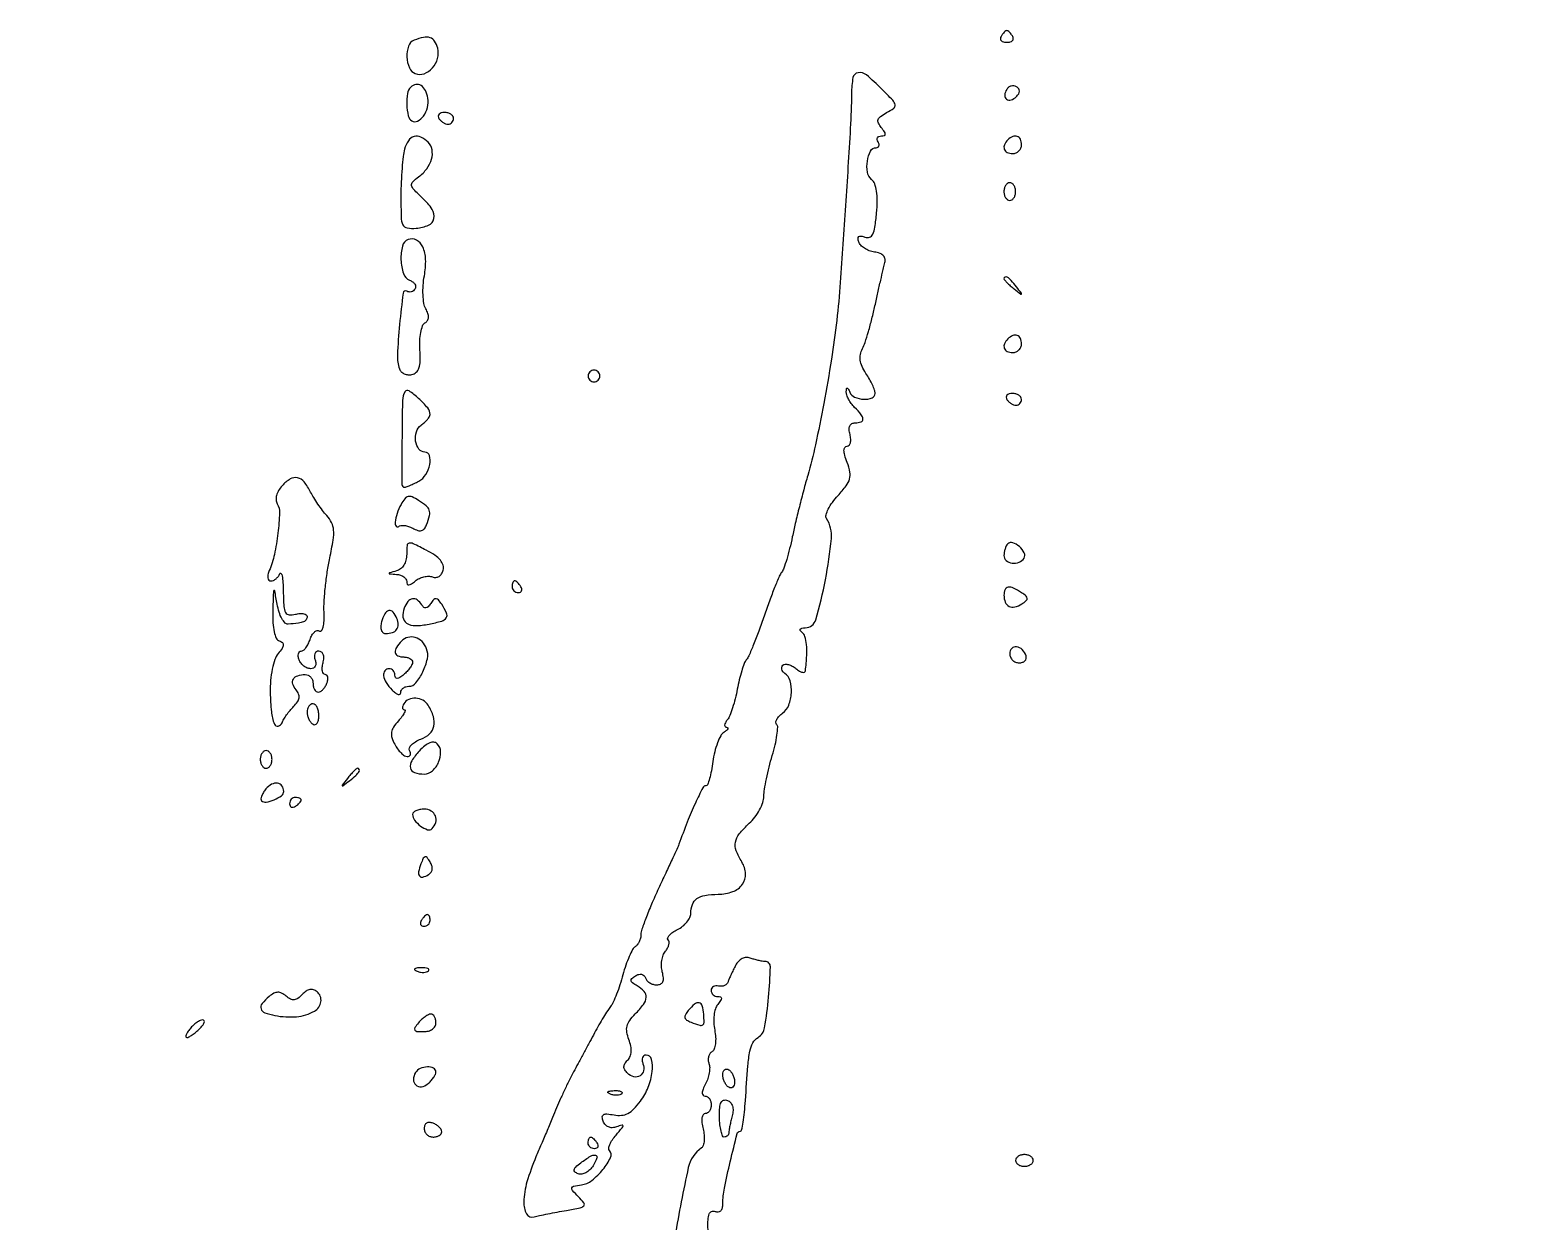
# Model space of a CAD drawing. Extents: x 0 to 4160, y 0 to 3120.
# Drawn here: x 3125.7 to 3381.7, y 354.7 to 558.1 of the extents above; entities that cross this region are included whole.
import ezdxf

# ---------------------------------------------------------------- set-up
doc = ezdxf.new("R2010")
doc.units = 0

msp = doc.modelspace()

# ---------------------------------------------------------------- linework, layer by layer
for points in [[(4159.499279, 606.274193, 0.000001), (4159.667734, 974.478125, 0.000057), (4159.806661, 1380.08378, 0.000034), (4159.883999, 1862.25)], [(757.647081, 3119.740147, 0.000002), (520.492565, 3119.487217, 0.4139)], [(1964.75, 0.149832, 0.000016), (2717.930904, 0.232101, 0.000028), (3351.473438, 0.357111), (3926.491843, 0.502577, 0.944149)], [(3241.469633, 353.155584, -0.017872), (3241.464694, 354.89129, -0.082771), (3241.661428, 355.871578, -0.205957), (3242.06674, 356.290022, -0.192712), (3242.664256, 356.298596, 0.114433), (3243.208372, 356.222732, 0.173789), (3243.637404, 356.421306, 0.136894), (3243.910273, 356.896696, 0.062325), (3244, 357.613731, -0.048979), (3244.258177, 360.242978, -0.010146), (3245.255504, 364.787072, -0.003692), (3246.448695, 369.585334, -0.342436), (3246.983161, 370, 0.356604), (3247.205508, 370.181684, 0.009157), (3247.45631, 371.542188, 0.015415), (3247.683358, 373.237194, 0.009399), (3247.851886, 375.25, -0.003203), (3248.273453, 381.16581, -0.029945), (3248.623345, 383.69595, -0.077493), (3249.137357, 385.095548, -0.128343), (3250.000796, 386.000492, 0.215637), (3251.129372, 387.677147, 0.018887), (3251.809709, 392.884613, 0.017107), (3252.110423, 398.069747, 0.421178), (3251.201978, 399, -0.039557), (3250.698699, 399.039879, -0.016287), (3250.026484, 399.169658, -0.015994), (3249.310828, 399.35642, -0.01979), (3248.65848, 399.577559, 0.113139), (3247.989979, 399.672507, 0.095822), (3247.301734, 399.478102, 0.085423), (3246.671962, 399.012347, 0.06815), (3246.175304, 398.327559, 0.008044), (3245.777449, 397.554521, 0.00728), (3245.390812, 396.743096, 0.00731), (3245.065831, 396.00646, 0.023008), (3244.878166, 395.5, -0.120409), (3244.658681, 395.140815, -0.091922), (3244.276961, 394.880065, -0.083705), (3243.79244, 394.756894, -0.077063), (3243.279553, 394.793837, 0.078775), (3242.790743, 394.827374, 0.110812), (3242.375869, 394.694732, 0.129562), (3242.100622, 394.418129, 0.132072), (3242, 394.043837, 0.106707), (3242.085973, 393.645575, 0.099439), (3242.329718, 393.306627, 0.095967), (3242.69395, 393.079397, 0.091865), (3243.122445, 393, -0.084061), (3243.583373, 392.921957, -0.319782), (3243.74274, 392.696985, -0.151112), (3243.620953, 392.306918, -0.022538), (3243.118813, 391.64316, 0.100837), (3242.723431, 390.904974, 0.043064), (3242.494756, 389.803277, 0.039851), (3242.445302, 388.533418, 0.039185), (3242.597112, 387.264441, -0.033796), (3242.757364, 386.037045, -0.046238), (3242.723785, 384.923579, -0.054737), (3242.517895, 384.051805, -0.17061), (3242.144418, 383.589255, 0.110292), (3241.781054, 383.2346, 0.081905), (3241.554528, 382.719595, 0.076789), (3241.496401, 382.126301, 0.077855), (3241.620677, 381.546116, -0.092064), (3241.746534, 380.865302, -0.041168), (3241.670636, 379.954091, -0.038913), (3241.427981, 378.975986, -0.042634), (3241.04182, 378.078141, 0.024907), (3240.605786, 377.155762, 0.088921), (3240.467445, 376.520474, 0.202198), (3240.606355, 376.15363, 0.205263), (3240.964816, 376, -0.143424), (3241.359575, 375.884386, -0.099557), (3241.695915, 375.559375, -0.084069), (3241.922536, 375.073373, -0.067246), (3242, 374.5, -0.066148), (3241.923807, 373.926589, -0.083326), (3241.700653, 373.440625, -0.099274), (3241.36956, 373.115597, -0.145579), (3240.980948, 373, 0.257289), (3240.625172, 372.803947, 0.106534), (3240.429854, 372.270894, 0.064954), (3240.422188, 371.440326, 0.031363), (3240.616295, 370.392666, -0.036889), (3240.79804, 369.347436, -0.046016), (3240.804391, 368.362453, -0.052902), (3240.651064, 367.570436, -0.169263), (3240.337677, 367.142666, 0.19032), (3238.094892, 363.803724, 0.012229), (3235.826342, 352.063995, 0.016554)]]:
    msp.add_lwpolyline(points, format="xyb")
for points in [[(3191.25, 556.337719, 0.21775), (3190.309104, 555.344721, 0.092387), (3190.037275, 553.488481, 0.090858), (3190.452229, 551.633389, 0.20352), (3191.471061, 550.649478, 0.181857), (3192.972025, 550.639533, 0.124296), (3194.393628, 551.613105, 0.112687), (3195.278335, 553.238081, 0.13326), (3195.294349, 554.982409, 0.078547), (3194.773501, 556.172466, 0.171174), (3193.998142, 556.777228, 0.135225), (3192.875236, 556.838521, 0.042335)], [(3291.5, 557, 0.146489), (3291.397987, 556.620597, 0.191582), (3291.538811, 556.29375, 0.134005), (3291.925364, 556.072951, 0.063222), (3292.5, 556, 0.063222), (3293.074636, 556.072951, 0.134005), (3293.461189, 556.29375, 0.191582), (3293.602013, 556.620597, 0.146489), (3293.5, 557, 0.025622), (3293.235369, 557.382847, 0.032351), (3292.951311, 557.70625, 0.033983), (3292.686704, 557.937141, 0.163822), (3292.5, 558, 0.163822), (3292.313296, 557.937141, 0.033983), (3292.048689, 557.70625, 0.032351), (3291.764631, 557.382847, 0.025622)], [(3265.967227, 547.25, -0.012582), (3265.76551, 541.302118, -0.001491), (3264.9463, 528.115479, -0.001591), (3264.047972, 514.96554, -0.010884), (3263.443906, 508.5, -0.010414), (3262.53525, 501.847696, -0.007097), (3261.23774, 494.323856, -0.007104), (3259.802645, 487.214186, -0.017019), (3258.485583, 482, 0.005543), (3257.801209, 479.530695, 0.003543), (3257.058103, 476.646875, 0.003559), (3256.369891, 473.809933, 0.006629), (3255.859122, 471.5, -0.01005), (3255.405316, 469.512283, -0.012298), (3254.898512, 467.675, -0.010827), (3254.404247, 466.160205, -0.081322), (3254.044139, 465.5, 0.064926), (3253.634306, 464.803656, 0.005545), (3252.842688, 462.884375, 0.007261), (3251.953853, 460.562404, 0.005562), (3251.047611, 458, -0.006154), (3250.137961, 455.437617, -0.008008), (3249.238818, 453.115625, -0.006199), (3248.433759, 451.200081, -0.070061), (3248.004387, 450.5, 0.082251), (3247.64096, 449.873879, 0.01551), (3247.209974, 448.61875, 0.016201), (3246.795271, 447.10471, 0.014223), (3246.459096, 445.5, -0.01672), (3246.110614, 443.876979, -0.01757), (3245.659267, 442.307813, -0.017497), (3245.176502, 440.986094, -0.071537), (3244.747165, 440.25, 0.04229), (3244.427572, 439.768862, 0.10224), (3244.302807, 439.362689, 0.201677), (3244.385233, 439.099741, 0.216141), (3244.627555, 438.984687, -0.194543), (3244.828425, 438.899326, -0.329121), (3244.854258, 438.726956, -0.101965), (3244.629095, 438.454349, -0.028046), (3244.174174, 438.128807, 0.130015), (3243.625991, 437.53703, 0.031922), (3243.074531, 436.317821, 0.030539), (3242.602772, 434.79218, 0.026382), (3242.292505, 433.14412, -0.013884), (3242.034368, 431.555652, -0.022141), (3241.716576, 430.217335, -0.017908), (3241.383851, 429.190048, -0.315307), (3241.112442, 429, 0.283978), (3240.565228, 428.661945, 0.007881), (3239.305253, 426.041963, 0.014036), (3237.920437, 422.806575, 0.00914), (3236.495978, 419, -0.022778), (3236.347811, 418.634718, -0.000388), (3235.443009, 416.670512, -0.000991), (3234.383239, 414.38649, -0.000659), (3233.159612, 411.771957, 0.007716), (3231.949576, 409.088455, 0.010007), (3230.928136, 406.590538, 0.007958), (3230.152842, 404.481289, 0.08428), (3230, 403.580974, -0.059506), (3229.927838, 402.976782, -0.050711), (3229.714233, 402.371159, -0.053112), (3229.399678, 401.854102, -0.091392), (3229.027175, 401.516795, 0.132684), (3228.58457, 401.044914, 0.019561), (3228.009664, 399.856135, 0.020918), (3227.431373, 398.362965, 0.016609), (3226.929401, 396.707778, -0.013312), (3226.426286, 395.008561, -0.014382), (3225.845064, 393.382287, -0.014), (3225.269222, 392.020327, -0.064695), (3224.817754, 391.295753, 0.027946), (3224.325395, 390.621251, 0.007169), (3223.607552, 389.477126, 0.007278), (3222.824948, 388.145844, 0.007334), (3222.083495, 386.795753, -0.000968), (3221.295189, 385.315998, -0.000606), (3220.367042, 383.586878, -0.000608), (3219.448708, 381.885957, -0.001108), (3218.694268, 380.5, 0.009308), (3217.961483, 379.099612, 0.005054), (3217.110567, 377.353125, 0.005033), (3216.28042, 375.558185, 0.007938), (3215.608267, 374, -0.001222), (3214.908316, 372.315518, -0.000541), (3213.976629, 370.095472, -0.000536), (3212.984709, 367.7461, -0.000723), (3212.081967, 365.622882, 0.029342), (3210.544669, 361.342444, 0.063546), (3209.991341, 357.896396, 0.133874), (3210.469596, 355.888917, 0.347699), (3211.75, 355.345294, -0.013161), (3212.671245, 355.572122, -0.003884), (3214.09396, 355.87139, -0.003896), (3215.699515, 356.183112, -0.004185), (3217.27199, 356.46212, 0.008046), (3219.621831, 356.8978, 0.163498), (3220.240342, 357.254853, 0.361039), (3220.255616, 357.76093, 0.031288), (3219.334929, 358.799438, -0.012411), (3218.307046, 359.874283, -0.250485), (3218.199971, 360.298259, -0.287626), (3218.496681, 360.584344, -0.015531), (3219.837572, 360.822779, 0.132611), (3221.617696, 361.593521, 0.053577), (3223.516012, 363.46897, 0.055968), (3224.828875, 365.505605, 0.322028), (3224.633277, 366.700057, -0.241013), (3224.509366, 367.083719, -0.059843), (3224.697647, 367.738101, -0.047902), (3225.123198, 368.5256, -0.032038), (3225.747818, 369.338414, 0.004596), (3226.804688, 370.567811, 0.16139), (3226.943701, 370.91498, 0.519411), (3226.782176, 371.043879, 0.016069), (3225.832759, 370.732708, -0.079474), (3225.109158, 370.593366, -0.107605), (3224.456335, 370.714023, -0.111689), (3223.929917, 371.089521, -0.090831), (3223.568352, 371.682474, -0.071458), (3223.39985, 372.423002, -0.28692), (3223.603961, 372.817208, -0.158886), (3224.189321, 372.94753, -0.023206), (3225.410651, 372.772329, 0.069237), (3226.683544, 372.707827, 0.097967), (3227.770174, 373.023746, 0.08044), (3228.80183, 373.789901, 0.033724), (3229.925058, 375.112505, 0.065386), (3231.249276, 377.501981, 0.063424), (3231.928906, 380.177148, 0.086948), (3231.821878, 382.259565, 0.3498), (3230.893011, 383, 0.154099), (3230.517917, 382.881585, 0.15229), (3230.276674, 382.568782, 0.114223), (3230.215885, 382.093585, 0.066643), (3230.349337, 381.532025, -0.142679), (3230.449763, 380.324309, -0.205967), (3229.846812, 379.45559, -0.201292), (3228.788133, 379.284162, -0.138031), (3227.712868, 379.887132, -0.058958), (3227.250872, 380.473134, -0.139937), (3227.103169, 381.003169, -0.138476), (3227.256961, 381.534992, -0.057236), (3227.726974, 382.126974, 0.098432), (3228.157435, 382.77104, 0.082956), (3228.342637, 383.571376, 0.06762), (3228.272344, 384.53042, 0.0388), (3227.944907, 385.644907, -0.04944), (3227.599108, 386.92153, -0.101937), (3227.637668, 387.950752, -0.09605), (3228.08475, 388.920131, -0.04046), (3229.017933, 390.017933, 0.034588), (3230.444554, 391.656872, 0.144356), (3230.901106, 392.868455, 0.206374), (3230.552141, 393.876078, 0.080211), (3229.371584, 394.811927, -0.028812), (3228.579071, 395.31746, -0.19447), (3228.336099, 395.703951, -0.255508), (3228.462861, 396.082376, -0.048459), (3229.062567, 396.538668, -0.069339), (3229.622514, 396.785453, -0.121811), (3230.125402, 396.802675, -0.145195), (3230.519511, 396.589124, -0.116549), (3230.774316, 396.177051, 0.105288), (3231.038902, 395.72708, 0.070313), (3231.50182, 395.345759, 0.066211), (3232.084497, 395.088049, 0.071168), (3232.699965, 395, 0.102018), (3233.359184, 395.135919, 0.190481), (3233.739654, 395.514656, 0.129124), (3233.843009, 396.178709, 0.038358), (3233.658482, 397.197964, -0.054764), (3233.520053, 398.137019, -0.0463), (3233.575859, 399.139848, -0.048443), (3233.804433, 400.054312, -0.087971), (3234.184352, 400.72213, 0.049673), (3234.558395, 401.276616, 0.065599), (3234.774692, 401.845754, 0.081427), (3234.809347, 402.342298, 0.174897), (3234.648427, 402.684907, -0.297144), (3234.579008, 403.014264, -0.09292), (3234.858043, 403.464067, -0.059151), (3235.441269, 403.967478, -0.032584), (3236.255926, 404.443453, 0.053512), (3237.115184, 404.994874, 0.052405), (3237.84455, 405.719567, 0.057031), (3238.344515, 406.499652, 0.112541), (3238.512754, 407.212133, -0.085689), (3238.787086, 408.730867, -0.154529), (3239.551568, 409.723455, -0.113983), (3240.94056, 410.279652, -0.035706), (3243.188975, 410.465594, 0.084732), (3245.6843, 410.920158, 0.148041), (3247.351749, 412.169957, 0.174744), (3247.884032, 413.969051, 0.125632), (3247.242705, 415.982975, -0.047427), (3246.278458, 417.91235, -0.140106), (3246.146133, 419.37402, -0.125109), (3246.805688, 420.785829, -0.034369), (3248.5, 422.58758, 0.043516), (3249.45746, 423.643766, 0.037801), (3250.268805, 424.89887, 0.03962), (3250.828673, 426.155602, 0.083995), (3251.010824, 427.202251, -0.038059), (3251.107278, 428.393495, -0.011284), (3251.433789, 430.193516, -0.011252), (3251.893478, 432.206515, -0.011911), (3252.435502, 434.158655, 0.016092), (3252.928153, 435.992295, 0.023066), (3253.236312, 437.646555, 0.020244), (3253.367636, 438.9883, 0.213791), (3253.17625, 439.490416, -0.225561), (3253.050845, 439.843024, -0.09777), (3253.200098, 440.330842, -0.068948), (3253.600922, 440.881144, -0.043085), (3254.202646, 441.406228, 0.143785), (3255.253902, 442.778199, 0.078442), (3255.703131, 444.869055, 0.080963), (3255.483235, 446.925986, 0.177773), (3254.576936, 448.195627, -0.079386), (3254.240288, 448.513948, -0.107307), (3254.061963, 448.89162, -0.123944), (3254.069229, 449.268243, -0.130605), (3254.254794, 449.588128, -0.181773), (3254.63475, 449.760445, -0.079305), (3255.194685, 449.708717, -0.063445), (3255.841157, 449.452664, -0.047256), (3256.475834, 449.020056, 0.035706), (3257.067941, 448.596144, 0.078319), (3257.581222, 448.382969, 0.154619), (3257.929833, 448.407231, 0.277305), (3258.09854, 448.627555, 0.014429), (3258.318075, 451.247008, 0.036291), (3258.284017, 453.161024, 0.051514), (3258.022371, 454.49784, 0.161623), (3257.5, 455.234687, -0.08434), (3257.217249, 455.526934, -0.321094), (3257.22223, 455.766499, -0.191688), (3257.494408, 455.933312, -0.040334), (3258.06095, 455.984687, 0.331911), (3259.869811, 457.361931, 0.021454), (3261.514044, 464.193032, 0.02528), (3262.522928, 471.212275, 0.162862), (3261.715038, 474.652062, -0.208504), (3261.627489, 475.262466, -0.047877), (3262.007081, 476.257805, -0.04166), (3262.705826, 477.414822, -0.030219), (3263.660704, 478.578902, 0.02317), (3265.060055, 480.236639, 0.096021), (3265.642857, 481.403278, 0.116599), (3265.689662, 482.581933, 0.042141), (3265.228833, 484.204709, -0.01975), (3264.808953, 485.4657, -0.068324), (3264.684467, 486.315227, -0.152177), (3264.831478, 486.802576, -0.248904), (3265.203495, 487, 0.21719), (3265.553365, 487.1595, 0.117326), (3265.777134, 487.5875, 0.079263), (3265.835449, 488.23398, 0.04692), (3265.710251, 489, -0.047946), (3265.570873, 489.863891, -0.120594), (3265.681695, 490.487449, -0.169691), (3266.031896, 490.861786, -0.121219), (3266.59362, 491, 0.077087), (3267.601229, 491.156275, 0.336521), (3267.927147, 491.618815, 0.16455), (3267.635, 492.391255, 0.024414), (3266.5, 493.642857, -0.037719), (3265.931856, 494.303858, -0.036722), (3265.463816, 495.048438, -0.039084), (3265.153145, 495.763934, -0.09993), (3265.078947, 496.321429, -0.022752), (3265.136907, 496.834992, -0.403698), (3265.258366, 496.926473, -0.256988), (3265.415382, 496.813204, -0.014813), (3265.662281, 496.25, 0.197267), (3266.501449, 495.389865, 0.089921), (3268.058446, 495.027205, 0.106292), (3269.470463, 495.258416, 0.308433), (3270, 496.035183, 0.087633), (3269.903035, 496.58418, 0.019698), (3269.541614, 497.465867, 0.019844), (3269.036869, 498.464216, 0.018066), (3268.439537, 499.451935, -0.037999), (3267.779783, 500.647988, -0.071413), (3267.469574, 501.704726, -0.083496), (3267.492887, 502.690072, -0.072498), (3267.832895, 503.666752, 0.039956), (3268.275765, 504.714591, 0.008835), (3268.856691, 506.577108, 0.00913), (3269.452375, 508.759905, 0.00868), (3269.97875, 511, -0.001495), (3270.468719, 513.228496, -0.001663), (3270.955193, 515.376332, -0.001535), (3271.381757, 517.205286, -0.008702), (3271.628895, 518.174748, 0.092826), (3271.691471, 518.937209, 0.155637), (3271.436316, 519.521022, 0.125752), (3270.837386, 519.930579, 0.050994), (3269.871832, 520.174748, -0.054255), (3268.990067, 520.40384, -0.053011), (3268.170835, 520.818454, -0.057665), (3267.531402, 521.345817, -0.112319), (3267.191878, 521.90935, -0.064339), (3267.079221, 522.49497, -0.250696), (3267.227836, 522.819258, -0.209878), (3267.609512, 522.911069, -0.047214), (3268.268261, 522.7273, 0.177644), (3269.035797, 522.715949, 0.198532), (3269.58492, 523.206182, 0.076304), (3269.957842, 524.421549, 0.013192), (3270.244428, 526.817951, 0.020176), (3270.354448, 528.919792, 0.039943), (3270.241236, 530.584724, 0.052327), (3269.922633, 531.820637, 0.130686), (3269.387628, 532.575209, -0.180976), (3268.68896, 533.799503, -0.076336), (3268.673341, 535.722546, -0.083695), (3269.218885, 537.418302, -0.280136), (3270.175648, 538, 0.12789), (3270.484223, 538.08024, 0.189302), (3270.659661, 538.29375, 0.146694), (3270.66689, 538.617355, 0.07127), (3270.5, 539, -0.09532), (3270.354878, 539.381483, -0.17334), (3270.410568, 539.70625, -0.172316), (3270.659975, 539.923424, -0.094062), (3271.063428, 540, 0.073835), (3271.573326, 540.075709, 0.331354), (3271.74177, 540.303821, 0.153791), (3271.613987, 540.704016, 0.019618), (3271.057878, 541.430261, -0.060467), (3270.558944, 542.20536, -0.200662), (3270.526243, 542.798401, -0.153618), (3270.936445, 543.342689, -0.032189), (3271.962622, 543.979996, 0.036613), (3273.174994, 544.747868, 0.293224), (3273.398677, 545.337558, 0.137827), (3273.003558, 546.093134, 0.007411), (3271.104112, 548.049735, 0.023002), (3268.50867, 550.41676, 0.215195), (3267.085701, 550.809783, 0.320202), (3266.219633, 549.962869, 0.042042)], [(3190.6875, 548.354167, 0.160373), (3190.134237, 547.257838, 0.045969), (3190.023555, 545.333371, 0.045325), (3190.259589, 543.455137, 0.203132), (3190.886693, 542.570027, 0.262427), (3191.867946, 542.530468, 0.12315), (3192.856349, 543.393964, 0.091731), (3193.529013, 544.881322, 0.09718), (3193.605839, 546.47983, 0.078537), (3193.202263, 547.773113, 0.135991), (3192.457009, 548.606619, 0.183957), (3191.555141, 548.796085, 0.158463)], [(3292.468963, 547.949781, 0.116221), (3292.141241, 546.967994, 0.258096), (3292.448742, 546.268926, 0.251496), (3293.214666, 546.146534, 0.113251), (3294.103799, 546.703799, 0.053431), (3294.515485, 547.214314, 0.136091), (3294.655459, 547.664644, 0.169261), (3294.531428, 548.059296, 0.094625), (3294.156231, 548.403444, 0.105525), (3293.716563, 548.560607, 0.099247), (3293.240657, 548.529717, 0.096292), (3292.801911, 548.315254, 0.09291)], [(3195.5, 543, 0.06081), (3195.806203, 542.617485, 0.051032), (3196.2129, 542.29375, 0.053229), (3196.653442, 542.073302, 0.089642), (3197.059017, 542, 0.105429), (3197.418051, 542.076556, 0.099231), (3197.723586, 542.29375, 0.096318), (3197.928382, 542.618268, 0.092995), (3198, 543, 0.153634), (3197.879982, 543.381379, 0.097988), (3197.542039, 543.70625, 0.080552), (3197.037096, 543.925455, 0.062283), (3196.440983, 544, 0.066118), (3195.889346, 543.926733, 0.138808), (3195.521475, 543.70625, 0.191142), (3195.392057, 543.379648, 0.139169)], [(3189.630286, 537.75, 0.036998), (3189.396042, 536.517892, 0.00922), (3189.200423, 534.475165, 0.009372), (3189.063178, 532.123318, 0.009292), (3189.013655, 529.761202, 0.007125), (3189.057309, 526.083586, 0.104048), (3189.355965, 524.827704, 0.249499), (3190.072968, 524.29279, 0.058698), (3191.618855, 524.239146, 0.081616), (3193.731229, 524.768287, 0.242365), (3194.649893, 525.888377, 0.201976), (3194.351052, 527.465794, 0.059461), (3192.722241, 529.381614, -0.011825), (3191.199957, 530.860853, -0.148296), (3190.832327, 531.564178, -0.250539), (3191.02309, 532.172722, -0.037901), (3192.03243, 533.023374, 0.076218), (3193.434931, 534.401587, 0.092427), (3194.248342, 536.053048, 0.11036), (3194.334122, 537.654826, 0.156015), (3193.684328, 538.915672, 0.086739), (3192.424849, 539.800365, 0.181786), (3191.249103, 539.894228, 0.17722), (3190.281986, 539.187935, 0.082029)], [(3292.666667, 539.333333, 0.091649), (3292.095775, 538.503522, 0.193059), (3292.066255, 537.735179, 0.206496), (3292.569797, 537.19498, 0.103678), (3293.5, 537, 0.099038), (3294.072457, 537.114514, 0.097945), (3294.559375, 537.440625, 0.097945), (3294.885486, 537.927543, 0.099038), (3295, 538.5, 0.103678), (3294.80502, 539.430203, 0.206496), (3294.264821, 539.933745, 0.193059), (3293.496478, 539.904225, 0.091649)], [(3292, 530.5, 0.064853), (3292.074694, 529.926543, 0.082425), (3292.29375, 529.440625, 0.098894), (3292.618646, 529.115568, 0.148195), (3293, 529, 0.148195), (3293.381354, 529.115568, 0.098894), (3293.70625, 529.440625, 0.082425), (3293.925306, 529.926543, 0.064853), (3294, 530.5, 0.064853), (3293.925306, 531.073457, 0.082425), (3293.70625, 531.559375, 0.098894), (3293.381354, 531.884432, 0.148195), (3293, 532, 0.148195), (3292.618646, 531.884432, 0.098894), (3292.29375, 531.559375, 0.082425), (3292.074694, 531.073457, 0.064853)], [(3190.25, 522.301633, 0.24724), (3189.271676, 521.203101, 0.069616), (3189.026054, 518.845669, 0.06875), (3189.437851, 516.481838, 0.227462), (3190.494256, 515.36383, -0.065363), (3191.023704, 515.076686, -0.09613), (3191.38409, 514.691106, -0.122565), (3191.521435, 514.271104, -0.157716), (3191.425158, 513.878903, -0.087817), (3191.148454, 513.568935, -0.094581), (3190.788832, 513.382512, -0.100077), (3190.402936, 513.347626, -0.111519), (3190.050036, 513.469076, 0.545824), (3189.385367, 513.151532, 0.007509), (3188.791572, 507.815704, 0.012079), (3188.413974, 502.555126, 0.100143), (3188.774886, 500.200908, 0.11249), (3189.080226, 499.730538, 0.085661), (3189.588704, 499.382613, 0.079939), (3190.219398, 499.208313, 0.078931), (3190.875827, 499.239479, 0.137125), (3191.625429, 499.627378, 0.127197), (3192.091469, 500.358186, 0.073522), (3192.296505, 501.568104, 0.020788), (3192.257258, 503.48404, -0.027289), (3192.245683, 505.03006, -0.034859), (3192.411613, 506.444636, -0.037408), (3192.710257, 507.561702, -0.171966), (3193.123592, 508.076384, 0.111349), (3193.54376, 508.488198, 0.129004), (3193.717971, 509.019116, 0.098202), (3193.627722, 509.682054, 0.044812), (3193.269319, 510.483238, -0.08744), (3192.946246, 511.408991, -0.029138), (3192.797999, 512.842163, -0.027977), (3192.816225, 514.480091, -0.028457), (3193.017614, 516.096324, 0.050952), (3193.238853, 518.88929, 0.099516), (3192.750954, 521.059403, 0.167331), (3191.677618, 522.20897, 0.214853)], [(3292, 515.622445, 0.184603), (3292.08115, 515.410139, 0.013803), (3292.514062, 514.952641, 0.017649), (3293.079598, 514.425681, 0.012436), (3293.75, 513.872445, 0.001576), (3294.879507, 512.99236, 0.377591), (3295, 513, 0.377591), (3295.00764, 513.120493, 0.001576), (3294.127555, 514.25, 0.017685), (3293.23668, 515.306759, 0.065617), (3292.573889, 515.869516, 0.241985), (3292.193395, 515.90695, 0.307699)], [(3292.666667, 505.333333, 0.091649), (3292.095775, 504.503522, 0.193059), (3292.066255, 503.735179, 0.206496), (3292.569797, 503.19498, 0.103678), (3293.5, 503, 0.099038), (3294.072457, 503.114514, 0.097945), (3294.559375, 503.440625, 0.097945), (3294.885486, 503.927543, 0.099038), (3295, 504.5, 0.103678), (3294.80502, 505.430203, 0.206496), (3294.264821, 505.933745, 0.193059), (3293.496478, 505.904225, 0.091649)], [(3221, 499, 0.099038), (3221.076342, 498.618362, 0.097945), (3221.29375, 498.29375, 0.097945), (3221.618362, 498.076342, 0.099038), (3222, 498, 0.099038), (3222.381638, 498.076342, 0.097945), (3222.70625, 498.29375, 0.097945), (3222.923658, 498.618362, 0.099038), (3223, 499, 0.099038), (3222.923658, 499.381638, 0.097945), (3222.70625, 499.70625, 0.097945), (3222.381638, 499.923658, 0.099038), (3222, 500, 0.099038), (3221.618362, 499.923658, 0.097945), (3221.29375, 499.70625, 0.097945), (3221.076342, 499.381638, 0.099038)], [(3189.718576, 496.325277, 0.130521), (3189.281359, 494.796012, 0.003526), (3189.197987, 487.757619, 0.001896), (3189.190678, 480.448409, 0.413396), (3189.64034, 480, 0.090689), (3189.932537, 480.053438, 0.010409), (3190.555398, 480.304085, 0.012279), (3191.289128, 480.638778, 0.009721), (3192.065741, 481.035184, 0.132786), (3193.248673, 482.149243, 0.086368), (3193.947364, 483.903438, 0.120887), (3193.896575, 485.402048, 0.335921), (3193.106989, 486, -0.237572), (3192.087716, 486.513271, -0.124259), (3191.533176, 487.860215, -0.108549), (3191.649765, 489.455624, -0.164004), (3192.445574, 490.583861, 0.026345), (3193.040603, 491.069037, 0.031691), (3193.543387, 491.586813, 0.033265), (3193.900727, 492.065914, 0.144579), (3194, 492.402056, 0.17569), (3193.588436, 493.53718, 0.033355), (3192.044482, 495.154014, 0.033051), (3190.400515, 496.471747, 0.435333)], [(3292.5, 495, 0.06081), (3292.806203, 494.617485, 0.051032), (3293.2129, 494.29375, 0.053229), (3293.653442, 494.073302, 0.089642), (3294.059017, 494, 0.105429), (3294.418051, 494.076556, 0.099231), (3294.723586, 494.29375, 0.096318), (3294.928382, 494.618268, 0.092995), (3295, 495, 0.153634), (3294.879982, 495.381379, 0.097988), (3294.542039, 495.70625, 0.080552), (3294.037096, 495.925455, 0.062283), (3293.440983, 496, 0.066118), (3292.889346, 495.926733, 0.138808), (3292.521475, 495.70625, 0.191142), (3292.392057, 495.379648, 0.139169)], [(3168.727597, 480.251492, 0.050954), (3168.135676, 479.44601, 0.066087), (3167.779221, 478.602777, 0.07793), (3167.690726, 477.818867, 0.128308), (3167.885658, 477.18501, -0.150268), (3168.288038, 475.643111, -0.018803), (3168.006411, 472.15802, -0.023268), (3167.400579, 468.514386, -0.047381), (3166.527299, 465.75, 0.044682), (3166.303994, 465.056156, 0.095803), (3166.286611, 464.496353, 0.158421), (3166.469328, 464.140371, 0.198121), (3166.809678, 464, 0.106796), (3167.238651, 464.092682, 0.065111), (3167.680798, 464.367188, 0.060767), (3168.068523, 464.772061, 0.064804), (3168.337719, 465.25, -0.587628), (3168.533183, 465.274506, -0.112458), (3168.717133, 464.850115, -0.030593), (3168.856514, 463.73056, -0.011154), (3168.921053, 462.133369, 0.011743), (3169.025164, 459.629939, 0.10811), (3169.324164, 458.591829, 0.252454), (3169.924523, 458.198143, 0.085611), (3171, 458.289749, -0.040966), (3171.766322, 458.424365, -0.070464), (3172.4125, 458.392877, -0.106581), (3172.842465, 458.210205, -0.24384), (3173, 457.90638, -0.150146), (3172.833424, 457.364173, -0.149209), (3172.390816, 457.0074, -0.064878), (3171.504389, 456.778579, -0.010806), (3169.75, 456.6, -0.230564), (3169.22651, 456.805079, -0.060508), (3168.685545, 457.5575, -0.048706), (3168.209761, 458.666906, -0.033246), (3167.881641, 460, 0.002083), (3167.464537, 462.304775, 0.679395), (3167.332975, 462.330632, 0.135704), (3167.226331, 461.987798, 0.000904), (3167.131641, 458.833333, 0.01998), (3167.155142, 456.834077, 0.041193), (3167.364006, 455.285301, 0.055374), (3167.728068, 454.212008, 0.204918), (3168.25, 453.745955, -0.099002), (3168.77067, 453.44644, -0.239122), (3168.931657, 453.045691, -0.127478), (3168.729368, 452.475707, -0.023899), (3168.060243, 451.581515, 0.089254), (3167.480375, 450.5501, 0.033414), (3167.040318, 448.943365, 0.030075), (3166.764813, 446.993905, 0.023841), (3166.695475, 444.866996, 0.022304), (3166.887265, 441.657479, 0.068785), (3167.40629, 439.551524, 0.362649), (3168.06505, 439.195053, 0.262886), (3168.72619, 439.767857, -0.048402), (3169.004435, 440.359723, -0.019716), (3169.489253, 441.10685, -0.019288), (3170.077303, 441.874629, -0.023309), (3170.688593, 442.545736, 0.044058), (3171.34781, 443.332627, 0.11598), (3171.617868, 444.012014, 0.137514), (3171.534958, 444.667124, 0.073512), (3171.107983, 445.369888, -0.098001), (3170.562788, 446.374186, -0.212346), (3170.662784, 447.228584, -0.185533), (3171.393573, 447.806271, -0.07565), (3172.666667, 448, -0.111732), (3173.175307, 447.884901, -0.100101), (3173.608333, 447.559375, -0.094518), (3173.898827, 447.072738, -0.087646), (3174, 446.5, 0.057609), (3174.066322, 445.926285, 0.076852), (3174.262322, 445.440625, 0.095748), (3174.552359, 445.115158, 0.164455), (3174.893011, 445, 0.13875), (3175.276919, 445.108626, 0.061199), (3175.692784, 445.440625, 0.053891), (3176.075237, 445.926204, 0.048303), (3176.361626, 446.5, 0.050001), (3176.518494, 447.074644, 0.091145), (3176.511117, 447.559375, 0.140729), (3176.347048, 447.877133, 0.206499), (3176.062235, 448, -0.251281), (3175.770016, 448.156756, -0.103329), (3175.597904, 448.5875, -0.06815), (3175.573264, 449.233609, -0.039472), (3175.710251, 450, 0.0488), (3175.839832, 450.811968, 0.099748), (3175.751397, 451.448234, 0.147078), (3175.460389, 451.848191, 0.163875), (3175.009643, 452, 0.139096), (3174.588584, 451.880553, 0.153735), (3174.312433, 451.561135, 0.122004), (3174.231609, 451.075702, 0.072272), (3174.361626, 450.5, -0.073701), (3174.495246, 449.900419, -0.139599), (3174.395164, 449.419723, -0.163185), (3174.074123, 449.111763, -0.110721), (3173.575604, 449, -0.098269), (3173.012057, 449.111838, -0.066863), (3172.444872, 449.440625, -0.063983), (3171.960167, 449.92656, -0.07261), (3171.638374, 450.5, -0.051648), (3171.483553, 451.07457, -0.093714), (3171.496589, 451.559375, -0.14285), (3171.669198, 451.877186, -0.199971), (3171.963997, 452, 0.174829), (3172.35501, 452.141031, 0.05646), (3172.788308, 452.591765, 0.048344), (3173.19353, 453.243503, 0.038098), (3173.504609, 454.014521, -0.050538), (3173.81957, 454.742524, -0.083664), (3174.237545, 455.263379, -0.120803), (3174.686599, 455.501266, -0.202788), (3175.101854, 455.437051, 0.388096), (3175.464941, 455.505687, 0.101391), (3175.742004, 456.091968, 0.050072), (3175.894974, 457.182832, 0.020798), (3175.891502, 458.67253, -0.025969), (3175.906294, 460.520053, -0.011308), (3176.108695, 462.966406, -0.011155), (3176.441339, 465.561778, -0.014596), (3176.867096, 467.915235, 0.01143), (3177.441724, 470.980714, 0.058659), (3177.519864, 472.706104, 0.098488), (3177.176197, 473.956273, 0.067841), (3176.344232, 475.172122, -0.020712), (3175.626848, 476.034021, -0.012549), (3174.847317, 477.108505, -0.012564), (3174.125932, 478.21582, -0.021543), (3173.588781, 479.177917, 0.052318), (3172.478249, 480.907969, 0.171202), (3171.340902, 481.615455, 0.19534), (3170.113861, 481.406763, 0.070352)], [(3189.029769, 477.055624, 0.041237), (3188.357434, 475.504345, 0.055291), (3188.029062, 474.008341, 0.1797), (3188.200483, 473.337, 0.46791), (3188.631483, 473.29815, -0.17166), (3188.999032, 473.473612, -0.059042), (3189.596981, 473.466099, -0.050306), (3190.308145, 473.298807, -0.039979), (3191.031522, 472.98313, 0.046131), (3191.903531, 472.615271, 0.141389), (3192.538386, 472.598704, 0.167387), (3193.01901, 472.918095, 0.071663), (3193.400039, 473.600101, 0.029909), (3193.889835, 475.147194, 0.142395), (3193.856717, 476.064676, 0.143718), (3193.337229, 476.816805, 0.030664), (3192.029769, 477.749336, 0.034229), (3190.929706, 478.335835, 0.163593), (3190.231234, 478.403849, 0.174625), (3189.660108, 478.035347, 0.040178)], [(3190, 468.552164, -0.059874), (3189.878534, 467.54145, -0.077521), (3189.520598, 466.680344, -0.087328), (3188.960534, 466.045486, -0.104904), (3188.25, 465.689326, 0.001923), (3187.073823, 465.377121, 0.339035), (3187, 465.280763, 0.392517), (3187.076061, 465.198801, 0.002113), (3188.25, 465.116001, -0.061522), (3188.919125, 464.987954, -0.07612), (3189.485938, 464.704357, -0.09084), (3189.866522, 464.314802, -0.149235), (3190, 463.877555, 0.118572), (3190.09955, 463.463671, 0.302172), (3190.356174, 463.319514, 0.130387), (3190.798576, 463.473222, 0.02476), (3191.487265, 463.989431, -0.061525), (3192.161153, 464.421209, -0.053281), (3192.953067, 464.701758, -0.055979), (3193.738119, 464.798146, -0.094463), (3194.388729, 464.681072, 0.111583), (3194.975009, 464.595964, 0.119327), (3195.525148, 464.775602, 0.109206), (3195.967403, 465.205042, 0.081875), (3196.244481, 465.826896, 0.141905), (3196.22219, 466.679118, 0.09957), (3195.753714, 467.523439, 0.068251), (3194.805257, 468.3713, 0.029436), (3193.343017, 469.236539, 0.006573), (3191.094542, 470.357015, 0.164226), (3190.418558, 470.441006, 0.329232), (3190.072764, 470.056747, 0.024167)], [(3292.657991, 470.324657, 0.078717), (3292.405531, 469.977153, 0.038029), (3292.193285, 469.468285, 0.036499), (3292.048512, 468.892106, 0.043328), (3292, 468.333333, 0.219347), (3292.393371, 467.479791, 0.145412), (3293.395446, 467.034348, 0.126874), (3294.58632, 467.181462, 0.16187), (3295.429973, 467.886693, 0.262915), (3295.465807, 468.796164, 0.093927), (3294.638311, 469.857731, 0.097507), (3293.50178, 470.519034, 0.287006)], [(3208, 463, 0.105053), (3208.081062, 462.618444, 0.099167), (3208.311086, 462.29375, 0.09642), (3208.654762, 462.076123, 0.093332), (3209.059017, 462, 0.108972), (3209.413961, 462.078288, 0.182303), (3209.6254, 462.29375, 0.161196), (3209.656512, 462.6179, 0.082592), (3209.5, 463, 0.029505), (3209.231006, 463.382774, 0.035638), (3208.933975, 463.70625, 0.038439), (3208.65171, 463.934461, 0.151918), (3208.440983, 464, 0.210953), (3208.272352, 463.92554, 0.081139), (3208.129539, 463.70625, 0.061769), (3208.032345, 463.382849, 0.042167)], [(3189.574206, 459.332783, 0.115615), (3189.364647, 457.803696, 0.230501), (3189.98515, 456.785, 0.147652), (3191.47068, 456.361965, 0.04544), (3193.8125, 456.6125, 0.019264), (3195.996494, 457.137522, 0.183562), (3196.754181, 457.698743, 0.255621), (3196.810712, 458.508877, 0.037529), (3195.984687, 460, 0.029572), (3195.424159, 460.752803, 0.201349), (3195.020738, 460.959892, 0.233184), (3194.628369, 460.802578, 0.039648), (3194.125, 460.143237, -0.045008), (3193.686937, 459.581991, -0.16628), (3193.295544, 459.373957, -0.217547), (3192.927299, 459.47564, -0.080017), (3192.565983, 459.893237, 0.092385), (3191.797086, 460.739014, 0.211552), (3190.976182, 460.932757, 0.185521), (3190.200731, 460.455127, 0.071487)], [(3292, 461.559017, 0.093019), (3292.226433, 460.352416, 0.188244), (3292.870322, 459.651676, 0.177104), (3293.851976, 459.548274, 0.08166), (3295.047746, 460.065983, 0.029212), (3295.810566, 460.622109, 0.230801), (3295.987339, 461.008799, 0.218419), (3295.79576, 461.400424, 0.026218), (3295, 461.984687, 0.03176), (3293.608995, 462.776334, 0.149819), (3292.7123, 462.917803, 0.26576), (3292.188397, 462.510812, 0.098018)], [(3185.710251, 457, 0.048685), (3185.579659, 456.182906, 0.10167), (3185.670093, 455.547849, 0.149656), (3185.966568, 455.150649, 0.159453), (3186.426953, 455, 0.07749), (3187.558867, 455.176483, 0.15899), (3188.278984, 455.695687, 0.165479), (3188.537341, 456.522708, 0.08551), (3188.32411, 457.597766, 0.082075), (3187.691848, 458.676394, 0.282594), (3186.955967, 458.925168, 0.218859), (3186.244614, 458.377912, 0.057148)], [(3189.121855, 453.721855, 0.053005), (3188.250999, 452.643815, 0.179807), (3188.058878, 451.775565, 0.262785), (3188.493174, 451.206637, 0.101559), (3189.5, 451, -0.056567), (3190.073753, 450.93488, -0.075975), (3190.559375, 450.742218, -0.095133), (3190.884944, 450.457225, -0.167044), (3191, 450.122445, -0.117955), (3190.899069, 449.700558, -0.036411), (3190.559375, 449.136985, -0.034151), (3190.074049, 448.54111, -0.031583), (3189.5, 448, -0.024942), (3188.808783, 447.48229, -0.128583), (3188.361364, 447.325424, -0.300026), (3188.101643, 447.467821, -0.122183), (3188, 447.877555, 0.087854), (3187.924111, 448.306129, 0.094595), (3187.70625, 448.670282, 0.100072), (3187.381483, 448.913879, 0.111474), (3187, 449, 0.231473), (3186.273932, 448.64484, 0.202015), (3186.052844, 447.821255, 0.107292), (3186.492992, 446.616095, 0.055423), (3187.5, 445.357143, 0.034046), (3188.077063, 444.853737, 0.093008), (3188.559375, 444.6125, 0.226652), (3188.862545, 444.663753, 0.244067), (3189, 444.928571, -0.124224), (3189.103113, 445.337194, -0.10078), (3189.393474, 445.685268, -0.090578), (3189.827798, 445.919171, -0.078496), (3190.339485, 446, 0.225491), (3191.573365, 446.586266, 0.05977), (3192.771369, 448.479094, 0.058674), (3193.52892, 450.70776, 0.145221), (3193.395843, 452.410832, 0.102427), (3192.620038, 453.619733, 0.125267), (3191.476274, 454.316063, 0.137453), (3190.220699, 454.346753, 0.134971)], [(3293, 451.583333, 0.099038), (3293.120875, 450.979073, 0.097945), (3293.465104, 450.465104, 0.097945), (3293.979073, 450.120875, 0.099038), (3294.583333, 450, 0.077096), (3295.158616, 450.089234, 0.119977), (3295.585286, 450.348828, 0.144529), (3295.795817, 450.735738, 0.134046), (3295.770833, 451.1875, 0.113253), (3295.122932, 452.250696, 0.165501), (3294.153639, 452.742973, 0.244413), (3293.346973, 452.459866, 0.190724)], [(3173, 441.559017, 0.061875), (3173.074167, 440.961978, 0.051278), (3173.29375, 440.359775, 0.053305), (3173.617164, 439.842344, 0.08825), (3174, 439.5, 0.202618), (3174.378123, 439.441401, 0.181468), (3174.70625, 439.66835, 0.104212), (3174.928459, 440.195401, 0.047867), (3175, 440.940983, 0.0466), (3174.926392, 441.729059, 0.066561), (3174.70625, 442.395164, 0.086673), (3174.381985, 442.844577, 0.195654), (3174, 443, 0.142666), (3173.61866, 442.888931, 0.09965), (3173.29375, 442.576711, 0.08433), (3173.074854, 442.109818, 0.067639)], [(3189.5, 443, 0.051315), (3189.314273, 442.616529, 0.111502), (3189.273252, 442.29375, 0.186183), (3189.377972, 442.084405, 0.186834), (3189.595971, 442, -0.461108), (3189.727671, 441.845746, -0.083163), (3189.590671, 441.436936, -0.042266), (3189.191649, 440.819562, -0.019327), (3188.575283, 440.083187, 0.039085), (3187.752289, 439.017135, 0.106797), (3187.41289, 438.13296, 0.113902), (3187.479552, 437.222621, 0.047905), (3187.95548, 436.083187, 0.035357), (3188.45762, 435.285952, 0.04147), (3189.04362, 434.611936, 0.046042), (3189.623939, 434.142437, 0.148121), (3190.094201, 434, 0.114407), (3190.435046, 434.079024, 0.184889), (3190.635396, 434.2943, 0.156883), (3190.659009, 434.618877, 0.078905), (3190.498843, 435.001873, -0.239463), (3190.460582, 435.459028, -0.097732), (3190.812897, 435.995111, -0.067219), (3191.502676, 436.530776, -0.040707), (3192.437465, 436.976224, 0.09662), (3193.918835, 437.896658, 0.154511), (3194.647104, 439.181702, 0.131212), (3194.562205, 440.81491, 0.061342), (3193.662053, 442.75, 0.125588), (3192.773445, 443.599665, 0.113771), (3191.552626, 443.959407, 0.120122), (3190.349431, 443.741576, 0.150885)], [(3192.151208, 434.931928, 0.046257), (3190.857671, 433.256858, 0.196394), (3190.638858, 432.035518, 0.268213), (3191.339544, 431.259869, 0.078168), (3192.991629, 431, 0.186209), (3194.394841, 431.541353, 0.107682), (3195.459931, 433.033725, 0.108645), (3195.801918, 434.822797, 0.191758), (3195.215965, 436.184035, 0.173537), (3194.653021, 436.45026, 0.122088), (3193.953585, 436.348209, 0.07683), (3193.116293, 435.844928, 0.03156)], [(3165, 433.5, 0.064853), (3165.074694, 432.926543, 0.082425), (3165.29375, 432.440625, 0.098894), (3165.618646, 432.115568, 0.148195), (3166, 432, 0.148195), (3166.381354, 432.115568, 0.098894), (3166.70625, 432.440625, 0.082425), (3166.925306, 432.926543, 0.064853), (3167, 433.5, 0.064853), (3166.925306, 434.073457, 0.082425), (3166.70625, 434.559375, 0.098894), (3166.381354, 434.884432, 0.148195), (3166, 435, 0.148195), (3165.618646, 434.884432, 0.098894), (3165.29375, 434.559375, 0.082425), (3165.074694, 434.073457, 0.064853)], [(3179.872445, 430.25, 0.001576), (3178.99236, 429.120493, 0.377591), (3179, 429, 0.377591), (3179.120493, 428.99236, 0.001576), (3180.25, 429.872445, 0.017685), (3181.306759, 430.76332, 0.065617), (3181.869516, 431.426111, 0.241985), (3181.90695, 431.806605, 0.307699), (3181.622445, 432, 0.184603), (3181.410139, 431.91885, 0.013803), (3180.952641, 431.485937, 0.017649), (3180.425681, 430.920402, 0.012436)], [(3165.970806, 428.464824, 0.033864), (3165.526373, 427.848855, 0.049489), (3165.230583, 427.249467, 0.061711), (3165.110333, 426.75, 0.228452), (3165.214371, 426.452295, 0.244442), (3165.99884, 426.204536, 0.056396), (3167.372074, 426.608705, 0.056345), (3168.622212, 427.310415, 0.241207), (3169, 428.047972, 0.156883), (3168.701341, 428.976398, 0.205727), (3167.946647, 429.4314, 0.158876), (3166.927527, 429.247672, 0.096445)], [(3170, 425.940983, 0.108972), (3170.078288, 425.586039, 0.182303), (3170.29375, 425.3746, 0.161196), (3170.6179, 425.343488, 0.082592), (3171, 425.5, 0.029505), (3171.382774, 425.768994, 0.035638), (3171.70625, 426.066025, 0.038439), (3171.934461, 426.34829, 0.151918), (3172, 426.559017, 0.210953), (3171.92554, 426.727648, 0.081139), (3171.70625, 426.870461, 0.061769), (3171.382849, 426.967655, 0.042167), (3171, 427, 0.105053), (3170.618444, 426.918938, 0.099167), (3170.29375, 426.688914, 0.09642), (3170.076123, 426.345238, 0.093332)], [(3191, 424.122445, 0.16832), (3191.343502, 423.130967, 0.06804), (3192.387118, 422.123251, 0.073819), (3193.571323, 421.499716, 0.288281), (3194.342009, 421.675343, 0.12782), (3194.964645, 422.735245, 0.16665), (3194.905018, 423.851062, 0.168409), (3194.175359, 424.687473, 0.130679), (3193, 425, 0.041949), (3192.234292, 424.935645, 0.061523), (3191.5875, 424.742218, 0.080835), (3191.148798, 424.458043, 0.211751)], [(3192.430256, 415.678847, 0.038384), (3192.026662, 414.324777, 0.209093), (3192.174651, 413.592097, 0.319192), (3192.733881, 413.393452, 0.069347), (3193.726174, 413.830766, 0.09981), (3194.156122, 414.233345, 0.123924), (3194.355034, 414.742091, 0.107831), (3194.301864, 415.339865, 0.062589), (3194.001009, 415.998368, 0.029606), (3193.489526, 416.72589, 0.282017), (3193.147539, 416.850367, 0.233389), (3192.833239, 416.606813, 0.021645)], [(3192.5, 406, 0.082592), (3192.343488, 405.6179, 0.161196), (3192.3746, 405.29375, 0.182303), (3192.586039, 405.078288, 0.108972), (3192.940983, 405, 0.093332), (3193.345238, 405.076123, 0.09642), (3193.688914, 405.29375, 0.099167), (3193.918938, 405.618444, 0.105053), (3194, 406, 0.042167), (3193.967655, 406.382849, 0.061769), (3193.870461, 406.70625, 0.081139), (3193.727648, 406.92554, 0.210953), (3193.559017, 407, 0.151918), (3193.34829, 406.934461, 0.038439), (3193.066025, 406.70625, 0.035638), (3192.768994, 406.382774, 0.029505)], [(3191.8125, 397.316886, 0.051402), (3192.359369, 397.160852, 0.05415), (3192.916927, 397.123424, 0.060344), (3193.402231, 397.202593, 0.126455), (3193.729167, 397.395833, 0.296942), (3193.77538, 397.614691, 0.208169), (3193.592839, 397.799335, 0.077125), (3193.112848, 397.910055, 0.028489), (3192.416667, 397.921053, 0.018894), (3191.670344, 397.862007, 0.168741), (3191.37858, 397.720685, 0.470617), (3191.395823, 397.538436, 0.054073)], [(3172.163361, 393.349173, -0.045958), (3171.433476, 392.690324, -0.136324), (3170.810672, 392.447712, -0.144898), (3170.175935, 392.568014, -0.054459), (3169.413361, 393.071904, 0.054049), (3168.647264, 393.579024, 0.126015), (3167.981625, 393.732096, 0.120464), (3167.304869, 393.548837, 0.047161), (3166.5, 393, 0.046967), (3165.296961, 391.79409, 0.252493), (3165.122769, 390.915358, 0.233644), (3165.763808, 390.238203, 0.041236), (3167.5, 389.755249, 0.068305), (3171.207795, 389.560466, 0.108242), (3174.234975, 390.495415, 0.22922), (3175.349124, 392.106823, 0.266019), (3174.690559, 393.826601, 0.092732), (3174.083741, 394.15823, 0.126147), (3173.463749, 394.198121, 0.106737), (3172.825229, 393.928622, 0.053573)], [(3238.096921, 390.616783, 0.04392), (3237.601001, 389.899528, 0.187894), (3237.526867, 389.394324, 0.197978), (3237.814289, 388.988861, 0.049248), (3238.556264, 388.616783, 0.0128), (3240.058317, 388.084082, 0.224395), (3240.557977, 388.147509, 0.258405), (3240.785048, 388.565833, 0.016688), (3240.725047, 390, 0.049939), (3240.477625, 391.399525, 0.272861), (3239.94441, 391.909645, 0.240457), (3239.178623, 391.721076, 0.041193)], [(3192, 388.5, 0.027702), (3191.394365, 387.682027, 0.285199), (3191.38379, 387.280049, 0.243483), (3191.749908, 387.04858, 0.02153), (3192.877555, 387, 0.064485), (3193.713548, 387.108268, 0.089651), (3194.396259, 387.426683, 0.107148), (3194.840705, 387.911399, 0.132926), (3195, 388.5, 0.056567), (3194.93488, 389.073753, 0.075975), (3194.742218, 389.559375, 0.095133), (3194.457225, 389.884944, 0.167044), (3194.122445, 390, 0.117955), (3193.700558, 389.899069, 0.036411), (3193.136985, 389.559375, 0.034151), (3192.54111, 389.074049, 0.031583)], [(3153, 387.5, 0.025998), (3152.570237, 386.923674, 0.059248), (3152.324622, 386.440625, 0.129665), (3152.295323, 386.130356, 0.367029), (3152.448984, 386, 0.125339), (3152.809945, 386.09193, 0.025246), (3153.379657, 386.440625, 0.025202), (3154.017684, 386.925768, 0.021226), (3154.642857, 387.5, 0.030007), (3155.154438, 388.076968, 0.078501), (3155.423468, 388.559375, 0.19907), (3155.411096, 388.861252, 0.292116), (3155.193873, 389, 0.112363), (3154.743571, 388.897511, 0.038054), (3154.157967, 388.559375, 0.035584), (3153.546404, 388.07401, 0.034033)], [(3191.5, 380, 0.133358), (3191.153362, 378.831675, 0.215554), (3191.551537, 377.893409, 0.223994), (3192.50158, 377.59522, 0.139938), (3193.589028, 378.073886, 0.033484), (3194.128976, 378.58674, 0.035275), (3194.585527, 379.158689, 0.037707), (3194.9039, 379.70486, 0.113581), (3195, 380.122445, 0.291763), (3194.592757, 380.760936, 0.118104), (3193.535583, 380.975399, 0.094142), (3192.304109, 380.696523, 0.152872)], [(3246, 378.381966, -0.069308), (3245.926373, 377.853366, -0.14379), (3245.70625, 377.504138, -0.190139), (3245.379909, 377.386134, -0.131946), (3245, 377.5, -0.091204), (3244.617096, 377.846464, -0.053126), (3244.29375, 378.377112, -0.050746), (3244.074178, 378.99842, -0.059645), (3244, 379.618034, -0.069308), (3244.073627, 380.146634, -0.14379), (3244.29375, 380.495862, -0.190139), (3244.620091, 380.613866, -0.131946), (3245, 380.5, -0.091204), (3245.382904, 380.153536, -0.053126), (3245.70625, 379.622888, -0.050746), (3245.925822, 379.00158, -0.059645)], [(3226.729167, 376.395833, -0.126455), (3226.402231, 376.202593, -0.060344), (3225.916927, 376.123424, -0.05415), (3225.359369, 376.160852, -0.051402), (3224.8125, 376.316886, -0.054073), (3224.395823, 376.538436, -0.470617), (3224.37858, 376.720685, -0.168741), (3224.670344, 376.862007, -0.018894), (3225.416667, 376.921053, -0.028489), (3226.112848, 376.910055, -0.077125), (3226.592839, 376.799335, -0.208169), (3226.77538, 376.614691, -0.296942)], [(3245.594223, 372.612094, 0.00747), (3245.376195, 371.748478, 0.008055), (3245.189829, 370.900115, 0.007678), (3245.052977, 370.16793, 0.037822), (3245.013655, 369.75, -0.10007), (3244.950344, 369.463765, -0.096442), (3244.780391, 369.220312, -0.095767), (3244.530344, 369.057165, -0.097093), (3244.238739, 369, -0.305714), (3243.939563, 369.201783, -0.03692), (3243.684153, 369.998497, -0.033781), (3243.496954, 371.096368, -0.021099), (3243.419793, 372.399138, -0.019824), (3243.456677, 374.025612, -0.094299), (3243.686152, 374.922968, -0.218503), (3244.121769, 375.291488, -0.160947), (3244.761622, 375.261233, -0.118312), (3245.300829, 374.890806, -0.107616), (3245.63615, 374.30369, -0.088063), (3245.736761, 373.527137, -0.053903)], [(3193, 370.468615, 0.10122), (3193.114629, 369.908181, 0.098432), (3193.440625, 369.431406, 0.097416), (3193.927495, 369.112001, 0.096899), (3194.5, 369, 0.057609), (3195.073715, 369.066322, 0.076852), (3195.559375, 369.262322, 0.095748), (3195.884842, 369.552359, 0.164455), (3196, 369.893011, 0.13875), (3195.891374, 370.276919, 0.061199), (3195.559375, 370.692784, 0.053891), (3195.073796, 371.075237, 0.048303), (3194.5, 371.361626, 0.075244), (3193.885039, 371.496694, 0.151899), (3193.407358, 371.382077, 0.166113), (3193.106211, 371.027855, 0.094119)], [(3222.5, 368, -0.082592), (3222.656512, 367.6179, -0.161196), (3222.6254, 367.29375, -0.182303), (3222.413961, 367.078288, -0.108972), (3222.059017, 367, -0.093332), (3221.654762, 367.076123, -0.09642), (3221.311086, 367.29375, -0.099167), (3221.081062, 367.618444, -0.105053), (3221, 368, -0.042167), (3221.032345, 368.382849, -0.061769), (3221.129539, 368.70625, -0.081139), (3221.272352, 368.92554, -0.210953), (3221.440983, 369, -0.151918), (3221.65171, 368.934461, -0.038439), (3221.933975, 368.70625, -0.035638), (3222.231006, 368.382774, -0.029505)], [(3221.83024, 364.099779, -0.060159), (3221.275751, 363.411871, -0.068515), (3220.595226, 362.910054, -0.078926), (3219.897803, 362.662529, -0.138355), (3219.292376, 362.718046, -0.076259), (3218.724858, 363.041954, -0.288975), (3218.595655, 363.410345, -0.152818), (3218.868464, 363.877461, -0.022479), (3219.72061, 364.586463, -0.021306), (3221.400251, 365.751434, -0.200246), (3222.248316, 365.895732, -0.459596), (3222.498102, 365.418801, -0.044804)], [(3294, 365, 0.148195), (3294.115568, 364.618646, 0.098894), (3294.440625, 364.29375, 0.082425), (3294.926543, 364.074694, 0.064853), (3295.5, 364, 0.064853), (3296.073457, 364.074694, 0.082425), (3296.559375, 364.29375, 0.098894), (3296.884432, 364.618646, 0.148195), (3297, 365, 0.148195), (3296.884432, 365.381354, 0.098894), (3296.559375, 365.70625, 0.082425), (3296.073457, 365.925306, 0.064853), (3295.5, 366, 0.064853), (3294.926543, 365.925306, 0.082425), (3294.440625, 365.70625, 0.098894), (3294.115568, 365.381354, 0.148195)]]:
    msp.add_lwpolyline(points, format="xyb", close=True)

doc.saveas('drawing.dxf')
